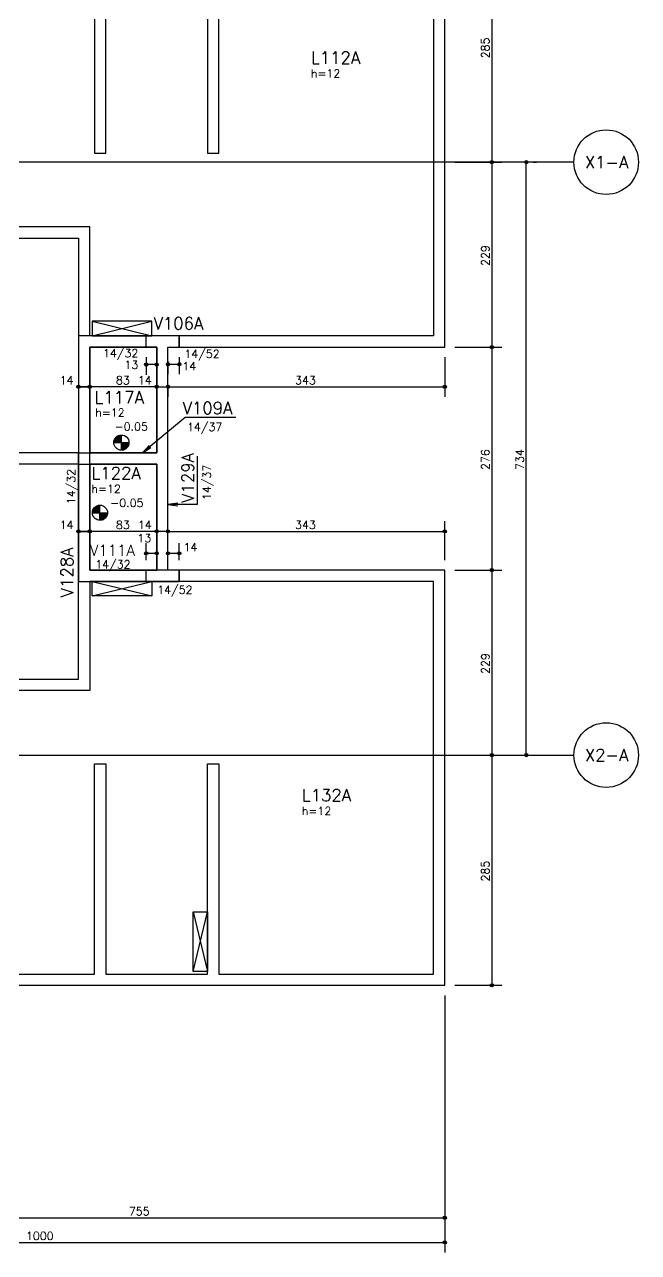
# Model space of a CAD drawing. Extents: x 187 to 6132, y -1204 to 3001.
# Drawn here: x 3806 to 4567, y 622 to 2142 of the extents above; entities that cross this region are included whole.
import ezdxf

# ---------------------------------------------------------------- set-up
doc = ezdxf.new("R2010")
doc.units = 0
doc.header["$LTSCALE"] = 100
doc.header["$MEASUREMENT"] = 0
doc.linetypes.add('ESTILO_TQS_0002', pattern=[0.3, 0.2, -0.1])
doc.layers.get('0').update_dxf_attribs({"color": 245, "linetype": 'CONTINUOUS'})
for name, color, linetype in [('01', 7, 'CONTINUOUS'), ('10', 7, 'CONTINUOUS'), ('100', 7, 'CONTINUOUS'), ('104', 7, 'CONTINUOUS'), ('11', 7, 'CONTINUOUS'), ('13', 7, 'CONTINUOUS'), ('18', 4, 'CONTINUOUS'), ('210', 7, 'ESTILO_TQS_0002'), ('221', 102, 'CONTINUOUS'), ('223', 6, 'CONTINUOUS'), ('8', 7, 'CONTINUOUS')]:
    doc.layers.add(name, color=color, linetype=linetype)
doc.styles.get("Standard").update_dxf_attribs({"font": 'ROMANS.SHX'})

msp = doc.modelspace()

# ---------------------------------------------------------------- linework, layer by layer
for p, q in [((3916.781848, 1626.860767), (3925.85011, 1626.860767)), ((3916.959052, 1627.455368), (3925.85011, 1627.455368)), ((3917.180531, 1628.050041), (3925.85011, 1628.050041)), ((3917.449825, 1628.644642), (3925.85011, 1628.644642)), ((3917.77169, 1629.239279), (3925.85011, 1629.239279)), ((3918.152707, 1629.833916), (3925.85011, 1629.833916)), ((3918.602245, 1630.428552), (3925.85011, 1630.428552)), ((3919.133966, 1631.023153), (3925.85011, 1631.023153)), ((3919.769471, 1631.617835), (3925.85011, 1631.617835)), ((3920.545917, 1632.212436), (3925.85011, 1632.212436)), ((3921.538763, 1632.807073), (3925.85011, 1632.807073)), ((3922.963302, 1633.401709), (3925.85011, 1633.401709)), ((3925.850146, 1615.107256), (3925.850146, 1633.857256)), ((3925.850146, 1615.107256), (3925.850146, 1633.857256)), ((3916.475146, 1624.482256), (3935.225146, 1624.482256)), ((3916.498079, 1625.076857), (3925.85011, 1625.076857)), ((3916.550856, 1625.671494), (3925.85011, 1625.671494)), ((3916.646378, 1626.26613), (3925.85011, 1626.26613)), ((3925.850146, 1615.107256), (3925.850146, 1624.482256)), ((3925.850146, 1624.482256), (3935.225146, 1624.482256)), ((3925.850146, 1623.887619), (3935.205134, 1623.887619)), ((3925.850146, 1623.292982), (3935.1494, 1623.292982)), ((3925.850146, 1622.698345), (3935.053842, 1622.698345)), ((3925.850146, 1622.103709), (3934.918409, 1622.103709)), ((3925.850146, 1621.509108), (3934.741204, 1621.509108)), ((3925.850146, 1620.914471), (3934.519725, 1620.914471)), ((3925.850146, 1620.319834), (3934.250431, 1620.319834)), ((3925.850146, 1619.725197), (3933.928566, 1619.725197)), ((3925.850146, 1619.13056), (3933.547549, 1619.13056)), ((3925.850146, 1618.535915), (3933.098047, 1618.535915)), ((3925.850146, 1617.941278), (3932.56629, 1617.941278)), ((3925.850146, 1617.346686), (3931.930785, 1617.346686)), ((3925.850146, 1616.75204), (3931.154339, 1616.75204)), ((3925.850146, 1616.157403), (3930.161493, 1616.157403)), ((3925.850146, 1615.562766), (3928.73699, 1615.562766)), ((3926.305225, 1615.118308), (3925.850146, 1615.107256)), ((3926.984934, 1615.176189), (3926.305225, 1615.118308)), ((3927.660092, 1615.28363), (3926.984934, 1615.176189)), ((3928.723983, 1615.562766), (3927.660092, 1615.28363)), ((3930.151738, 1616.157403), (3928.723983, 1615.562766)), ((3931.148018, 1616.75204), (3930.151738, 1616.157403)), ((3931.924762, 1617.346686), (3931.148018, 1616.75204)), ((3932.561186, 1617.941278), (3931.924762, 1617.346686)), ((3933.091351, 1618.535915), (3932.561186, 1617.941278)), ((3933.542507, 1619.13056), (3933.091351, 1618.535915)), ((3933.928566, 1619.725197), (3933.542507, 1619.13056)), ((3934.250431, 1620.319834), (3933.928566, 1619.725197)), ((3934.519725, 1620.914471), (3934.250431, 1620.319834)), ((3934.741204, 1621.509108), (3934.519725, 1620.914471)), ((3934.918409, 1622.103709), (3934.741204, 1621.509108)), ((3935.053842, 1622.698345), (3934.918409, 1622.103709)), ((3935.1494, 1623.292982), (3935.053842, 1622.698345)), ((3935.205134, 1623.887619), (3935.1494, 1623.292982)), ((3935.225146, 1624.482256), (3935.205134, 1623.887619)), ((3889.917369, 1537.678561), (3908.667369, 1537.678561)), ((3889.940302, 1538.273162), (3899.292333, 1538.273162)), ((3889.993079, 1538.867799), (3899.292333, 1538.867799)), ((3890.088601, 1539.462436), (3899.292333, 1539.462436)), ((3890.224071, 1540.057073), (3899.292333, 1540.057073)), ((3890.401275, 1540.651674), (3899.292333, 1540.651674)), ((3890.622754, 1541.246346), (3899.292333, 1541.246346)), ((3890.892048, 1541.840947), (3899.292333, 1541.840947)), ((3891.213913, 1542.435584), (3899.292333, 1542.435584)), ((3891.59493, 1543.030221), (3899.292333, 1543.030221)), ((3892.044468, 1543.624858), (3899.292333, 1543.624858)), ((3892.576189, 1544.219459), (3899.292333, 1544.219459)), ((3893.211694, 1544.81414), (3899.292333, 1544.81414)), ((3893.98814, 1545.408741), (3899.292333, 1545.408741)), ((3894.980986, 1546.003378), (3899.292333, 1546.003378)), ((3896.405525, 1546.598015), (3899.292333, 1546.598015)), ((3899.292369, 1528.303561), (3899.292369, 1547.053561)), ((3899.292369, 1528.303561), (3899.292369, 1547.053561)), ((3899.292369, 1528.303561), (3899.292369, 1537.678561)), ((3899.292369, 1537.678561), (3908.667369, 1537.678561)), ((3899.292369, 1537.083925), (3908.647357, 1537.083925)), ((3899.292369, 1536.489288), (3908.591623, 1536.489288)), ((3899.292369, 1535.894651), (3908.496065, 1535.894651)), ((3899.292369, 1535.300014), (3908.360632, 1535.300014)), ((3908.360632, 1535.300014), (3908.183427, 1534.705413)), ((3908.496065, 1535.894651), (3908.360632, 1535.300014)), ((3908.591623, 1536.489288), (3908.496065, 1535.894651)), ((3908.647357, 1537.083925), (3908.591623, 1536.489288)), ((3908.667369, 1537.678561), (3908.647357, 1537.083925)), ((3899.292369, 1534.705413), (3908.183427, 1534.705413)), ((3899.292369, 1534.110776), (3907.961948, 1534.110776)), ((3899.292369, 1533.51614), (3907.692654, 1533.51614)), ((3899.292369, 1532.921503), (3907.370789, 1532.921503)), ((3899.292369, 1532.326866), (3906.989772, 1532.326866)), ((3899.292369, 1531.73222), (3906.54027, 1531.73222)), ((3899.292369, 1531.137583), (3906.008513, 1531.137583)), ((3899.292369, 1530.542991), (3905.373008, 1530.542991)), ((3899.292369, 1529.948346), (3904.596562, 1529.948346)), ((3899.292369, 1529.353709), (3903.603716, 1529.353709)), ((3899.292369, 1528.759072), (3902.179213, 1528.759072)), ((3899.747448, 1528.314613), (3899.292369, 1528.303561)), ((3900.427157, 1528.372494), (3899.747448, 1528.314613)), ((3901.102316, 1528.479935), (3900.427157, 1528.372494)), ((3902.166206, 1528.759072), (3901.102316, 1528.479935)), ((3903.593961, 1529.353709), (3902.166206, 1528.759072)), ((3904.590241, 1529.948346), (3903.593961, 1529.353709)), ((3905.366985, 1530.542991), (3904.590241, 1529.948346)), ((3906.003409, 1531.137583), (3905.366985, 1530.542991)), ((3906.533574, 1531.73222), (3906.003409, 1531.137583)), ((3906.98473, 1532.326866), (3906.533574, 1531.73222)), ((3907.370789, 1532.921503), (3906.98473, 1532.326866)), ((3907.692654, 1533.51614), (3907.370789, 1532.921503)), ((3907.961948, 1534.110776), (3907.692654, 1533.51614)), ((3908.183427, 1534.705413), (3907.961948, 1534.110776))]:
    msp.add_line(p, q)
for centre in [(3925.850146, 1624.482256), (3899.292369, 1537.678561)]:
    msp.add_circle(centre, 9.375)
at = {"layer": '01'}
for p, q in [((4326.595874, 1742.626464), (4326.595874, 2256.626464)), ((3983.595867, 1742.626464), (4326.595874, 1742.626464)), ((3872.595874, 1597.626464), (3872.595874, 1611.626464)), ((4326.595874, 1466.626464), (3983.595867, 1466.626464)), ((4326.595874, 952.626464), (4326.595874, 1466.626464)), ((3571.595874, 952.626464), (4326.595874, 952.626464))]:
    msp.add_line(p, q, dxfattribs=at)
for points in [[(4032.595874, 1982.626464), (4046.595874, 1982.626464), (4046.595874, 2242.626464), (4312.595874, 2242.626464), (4312.595874, 1756.626464), (3886.595874, 1756.626464), (3886.595874, 1891.626464), (3557.595874, 1891.626464), (3557.595874, 1691.626464), (3227.595874, 1691.626464), (3227.595874, 1611.626464), (3126.595874, 1611.626464), (3126.595874, 2242.626464), (3892.595874, 2242.626464), (3892.595874, 1982.626464), (3906.595874, 1982.626464), (3906.595874, 2242.626464), (4032.595874, 2242.626464), (4032.595874, 1982.626464)], [(3872.595874, 1877.626464), (3872.595874, 1611.626464), (3571.595874, 1611.626464), (3571.595874, 1877.626464), (3872.595874, 1877.626464)], [(3872.596, 1756.626), (3872.596, 1604.626)], [(3976.595994, 1756.626), (3872.596, 1756.626)], [(3997.596, 1756.626), (3976.595994, 1756.626)], [(3997.596, 1756.626), (3997.596, 1742.626)], [(3886.596, 1611.626), (3886.596, 1742.626)], [(3886.596, 1742.626), (3969.595994, 1742.626)], [(3983.595994, 1742.626), (3997.596, 1742.626)], [(3983.595994, 1604.626), (3983.595994, 1742.626)], [(3886.596, 1597.626), (3886.596, 1611.626)], [(4032.595874, 1226.626464), (4046.595874, 1226.626464), (4046.595874, 966.626464), (4312.595874, 966.626464), (4312.595874, 1452.626464), (3886.595874, 1452.626464), (3886.595874, 1317.626464), (3557.595874, 1317.626464), (3557.595874, 1517.626464), (3227.595874, 1517.626464), (3227.595874, 1597.626464), (3126.595874, 1597.626464), (3126.595874, 966.626464), (3892.595874, 966.626464), (3892.595874, 1226.626464), (3906.595874, 1226.626464), (3906.595874, 966.626464), (4032.595874, 966.626464), (4032.595874, 1226.626464)], [(3872.595874, 1331.626464), (3872.595874, 1597.626464), (3571.595874, 1597.626464), (3571.595874, 1331.626464), (3872.595874, 1331.626464)], [(3872.596, 1604.626), (3872.596, 1452.626)], [(3886.596, 1466.626), (3886.596, 1597.626)], [(3983.595994, 1466.626), (3983.595994, 1604.626)], [(3969.595994, 1466.626), (3886.596, 1466.626)], [(3983.595994, 1466.626), (3969.595994, 1466.626)], [(3997.596, 1466.626), (3983.595994, 1466.626)], [(3997.596, 1466.626), (3997.596, 1452.626)], [(3872.596, 1452.626), (3976.595994, 1452.626)], [(3976.595994, 1452.626), (3997.596, 1452.626)]]:
    msp.add_lwpolyline(points, dxfattribs=at)
at = {"layer": '100'}
msp.add_lwpolyline([(3886.596, 1597.626464), (3969.595994, 1597.626464), (3969.595994, 1466.626464), (3886.596, 1466.626464), (3886.596, 1514.498188), (3872.596126, 1514.498188), (3872.596126, 1452.626464), (3997.596, 1452.626464), (3997.596, 1466.626929), (3983.595994, 1466.626929), (3983.595994, 1742.626464), (3997.596, 1742.626464), (3997.596, 1756.626464), (3872.596, 1756.626464), (3872.595874, 1693.595785), (3886.595874, 1693.595785), (3886.596, 1742.626464), (3969.595994, 1742.626464), (3969.595994, 1611.626464), (3886.596, 1611.626464), (3886.596, 1693.495785), (3872.596126, 1693.495785), (3872.596126, 1514.598188), (3886.596, 1514.598188), (3886.596, 1597.626464)], dxfattribs=at)
at = {"layer": '104'}
for points in [[(3886.595874, 1611.626464), (3969.595866, 1611.626464), (3969.595866, 1742.626464), (3886.595874, 1742.626464), (3886.595874, 1611.626464)], [(3886.595866, 1466.626464), (3969.595866, 1466.626464), (3969.595866, 1597.626464), (3886.595866, 1597.626464), (3886.595866, 1466.626464)]]:
    msp.add_lwpolyline(points, dxfattribs=at)
at = {"layer": '18'}
for p, q in [((4486.595874, 1971.626464), (482.595874, 1971.626464)), ((482.595874, 1237.626464), (4486.595874, 1237.626464))]:
    msp.add_line(p, q, dxfattribs=at)
for centre in [(4526.595874, 1971.626464), (4526.595874, 1237.626464)]:
    msp.add_circle(centre, 40, dxfattribs=at)
at = {"layer": '210'}
for p, q in [((3956.595874, 1742.626464), (3956.595874, 1756.626464)), ((3872.595874, 1611.626464), (3886.595866, 1611.626464)), ((3872.595874, 1597.626464), (3886.595866, 1597.626464)), ((3956.595867, 1452.626464), (3956.595867, 1466.626464))]:
    msp.add_line(p, q, dxfattribs=at)
at = {"layer": '221', "color": 11, "linetype": 'Continuous'}
for p, q in [((4384.823784, 2256.626464), (4384.823784, 1971.626464)), ((4339.095874, 1971.626464), (4397.323784, 1971.626464)), ((4339.095874, 1971.626464), (4397.323784, 1971.626464)), ((4384.823784, 1971.626464), (4384.823784, 1742.626464)), ((4427.581807, 1237.626464), (4427.581807, 1971.626464)), ((4436.595874, 1971.626464), (4440.081807, 1971.626464)), ((4339.095874, 1742.626464), (4397.323784, 1742.626464)), ((4339.095874, 1742.626464), (4397.323784, 1742.626464)), ((4384.823784, 1742.626464), (4384.823784, 1466.626464)), ((3956.595874, 1730.126), (3956.595874, 1708.536257)), ((3969.595741, 1721.036257), (3956.595874, 1721.036257)), ((3969.595741, 1730.126464), (3969.595741, 1708.536257)), ((3983.595867, 1725.129562), (3983.595867, 1708.983989)), ((3983.595867, 1721.483989), (3997.595747, 1721.483989)), ((3997.595747, 1730.126), (3997.595747, 1708.983989)), ((4326.595874, 1730.126464), (4326.595874, 1681.095785)), ((3872.595874, 1710.906499), (3872.595874, 1681.095785)), ((3886.59571, 1712.277391), (3886.59571, 1681.095785)), ((3969.595741, 1702.520122), (3969.595741, 1681.095785)), ((3886.59571, 1693.595785), (3872.595874, 1693.595785)), ((3969.595741, 1693.595785), (3886.59571, 1693.595785)), ((3969.595741, 1696.036257), (3969.595741, 1681.095785)), ((3969.595741, 1693.595785), (3983.595741, 1693.595785)), ((3983.595741, 1696.036257), (3983.595741, 1681.095785)), ((3983.595741, 1696.036257), (3983.595741, 1681.095785)), ((3983.595741, 1693.595785), (4326.595874, 1693.595785)), ((3886.59571, 1682.321738), (3886.59571, 1681.095785)), ((3886.595747, 1525.348666), (3886.595747, 1527.098188)), ((3886.595747, 1525.348666), (3886.595747, 1527.098188)), ((3983.595741, 1515.365445), (3983.595741, 1527.098188)), ((3983.595867, 1525.865445), (3983.595867, 1527.098188)), ((4326.595874, 1479.126464), (4326.595874, 1527.098188)), ((3872.595747, 1516.126), (3872.595747, 1502.098188)), ((3886.595747, 1514.598188), (3872.595747, 1514.598188)), ((3969.595741, 1514.598188), (3886.595747, 1514.598188)), ((3983.595867, 1514.598188), (3969.595741, 1514.598188)), ((3983.595741, 1514.598188), (4326.595874, 1514.598188)), ((3956.595867, 1479.126), (3956.595867, 1499.850501)), ((3969.595741, 1502.727446), (3969.595741, 1502.098188)), ((3969.595741, 1502.727446), (3969.595741, 1502.098188)), ((3969.595741, 1479.126464), (3969.595741, 1499.850501)), ((3983.595741, 1479.126929), (3983.595741, 1499.850501)), ((3997.595747, 1479.126929), (3997.595747, 1499.850501)), ((3969.595741, 1487.350501), (3956.595867, 1487.350501)), ((3997.595747, 1487.350501), (3983.595741, 1487.350501)), ((4339.095874, 1466.626464), (4397.323784, 1466.626464)), ((4339.095874, 1466.626464), (4397.323784, 1466.626464)), ((4384.823784, 1466.626464), (4384.823784, 1237.626464)), ((4384.823784, 1237.626464), (4384.823784, 952.626464)), ((4395.238558, 1237.626464), (4397.323784, 1237.626464)), ((4395.238558, 1237.626464), (4397.323784, 1237.626464)), ((4436.595874, 1237.626464), (4440.081807, 1237.626464)), ((4339.095874, 952.626464), (4397.323784, 952.626464)), ((4326.595874, 940.126464), (4326.595874, 652.381882)), ((4326.595874, 940.126464), (4326.595874, 621.951585)), ((3571.596, 664.881882), (4326.595874, 664.881882)), ((3326.595874, 634.451585), (4326.595874, 634.451585))]:
    msp.add_line(p, q, dxfattribs=at)
for points in [[(4067.813467, 1655.48876), (4004.769101, 1655.48876), (3951.802183, 1611.626464), (3960.306653, 1620.787468), (3951.802183, 1611.626464), (3962.387912, 1618.274196)], [(4019.841123, 1607.815582), (4019.841123, 1547.688732), (3983.595741, 1547.688732), (3995.988802, 1549.32031), (3983.595741, 1547.688732), (3995.988802, 1546.057155)]]:
    msp.add_lwpolyline(points, dxfattribs=at)
for centre, radius in [((4384.823784, 1971.626464), 2), ((4384.823784, 1971.626464), 2), ((4384.823784, 1971.626464), 1), ((4384.823784, 1971.626464), 1), ((4427.581807, 1971.626464), 2), ((4427.581807, 1971.626464), 1), ((4384.823784, 1742.626464), 2), ((4384.823784, 1742.626464), 2), ((4384.823784, 1742.626464), 1), ((4384.823784, 1742.626464), 1), ((3956.595874, 1721.036257), 2), ((3956.595874, 1721.036257), 1), ((3969.595741, 1721.036257), 2), ((3969.595741, 1721.036257), 1), ((3983.595867, 1721.483989), 2), ((3983.595867, 1721.483989), 1), ((3997.595747, 1721.483989), 2), ((3997.595747, 1721.483989), 1), ((3872.595874, 1693.595785), 2), ((3872.595874, 1693.595785), 1), ((3886.59571, 1693.595785), 2), ((3886.59571, 1693.595785), 2), ((3886.59571, 1693.595785), 1), ((3886.59571, 1693.595785), 1), ((3969.595741, 1693.595785), 2), ((3969.595741, 1693.595785), 2), ((3969.595741, 1693.595785), 1), ((3969.595741, 1693.595785), 1), ((3983.595741, 1693.595785), 2), ((3983.595741, 1693.595785), 2), ((3983.595741, 1693.595785), 1), ((3983.595741, 1693.595785), 1), ((4326.595874, 1693.595785), 2), ((4326.595874, 1693.595785), 1), ((3872.595747, 1514.598188), 2), ((3872.595747, 1514.598188), 1), ((3886.595747, 1514.598188), 2), ((3886.595747, 1514.598188), 2), ((3886.595747, 1514.598188), 1), ((3886.595747, 1514.598188), 1), ((3969.595741, 1514.598188), 2), ((3969.595741, 1514.598188), 2), ((3969.595741, 1514.598188), 1), ((3969.595741, 1514.598188), 1), ((3983.595741, 1514.598188), 2), ((3983.595867, 1514.598188), 2), ((3983.595741, 1514.598188), 1), ((3983.595867, 1514.598188), 1), ((4326.595874, 1514.598188), 2), ((4326.595874, 1514.598188), 1), ((3956.595867, 1487.350501), 2), ((3956.595867, 1487.350501), 1), ((3969.595741, 1487.350501), 2), ((3969.595741, 1487.350501), 1), ((3983.595741, 1487.350501), 2), ((3983.595741, 1487.350501), 1), ((3997.595747, 1487.350501), 2), ((3997.595747, 1487.350501), 1), ((4384.823784, 1466.626464), 2), ((4384.823784, 1466.626464), 2), ((4384.823784, 1466.626464), 1), ((4384.823784, 1466.626464), 1), ((4384.823784, 1237.626464), 2), ((4384.823784, 1237.626464), 2), ((4384.823784, 1237.626464), 1), ((4384.823784, 1237.626464), 1), ((4427.581807, 1237.626464), 2), ((4427.581807, 1237.626464), 1), ((4384.823784, 952.626464), 2), ((4384.823784, 952.626464), 1), ((4326.595874, 664.881882), 2), ((4326.595874, 664.881882), 1), ((4326.595874, 634.451585), 2), ((4326.595874, 634.451585), 1)]:
    msp.add_circle(centre, radius, dxfattribs=at)
at = {"layer": '223'}
for p, q in [((3889.595874, 1756.626464), (3963.595874, 1774.626464)), ((3889.595874, 1774.626464), (3963.595874, 1756.626464)), ((3889.595874, 1452.626464), (3963.595874, 1434.626464)), ((3889.595874, 1434.626464), (3963.595874, 1452.626464)), ((4014.590112, 969.626464), (4032.590112, 1043.626464)), ((4014.590112, 1043.626464), (4032.590112, 969.626464))]:
    msp.add_line(p, q, dxfattribs=at)
for points in [[(3963.595874, 1774.626464), (3889.595874, 1774.626464), (3889.595874, 1756.626464), (3963.595874, 1756.626464), (3963.595874, 1774.626464)], [(3963.595874, 1434.626464), (3889.595874, 1434.626464), (3889.595874, 1452.626464), (3963.595874, 1452.626464), (3963.595874, 1434.626464)], [(4032.590112, 969.626464), (4014.590112, 969.626464), (4014.590112, 1043.626464), (4032.590112, 1043.626464), (4032.590112, 969.626464)]]:
    msp.add_lwpolyline(points, dxfattribs=at)

# ---------------------------------------------------------------- texts
for p in [(3917.536971, 1639.327367), (3912.072321, 1544.784709)]:
    msp.add_text('-0.05', height=10).set_placement(p)
at = {"layer": '10', "linetype": 'Continuous'}
for s, p in [('L112A', (4160.722043, 2093.48084)), ('L117A', (3892.627778, 1672.987268)), ('L122A', (3888.760868, 1579.256531)), ('L132A', (4149.427177, 1180.494629))]:
    msp.add_text(s, height=15, dxfattribs=at).set_placement(p)
at = {"layer": '11', "linetype": 'Continuous'}
for s, p in [('14/32', (3903.095997, 1730.126)), ('14/52', (4003.893789, 1729.287145))]:
    msp.add_text(s, height=10, dxfattribs=at).set_placement(p)
for s, rotation, p in [('14/37', 360, (4007.196188, 1638.82318)), ('14/32', 90, (3868.495591, 1548.164955)), ('14/37', 90, (4036.746892, 1553.313138)), ('14/32', 360, (3893.439609, 1468.739091)), ('14/52', 360, (3970.270193, 1437.273682))]:
    msp.add_text(s, height=10, rotation=rotation, dxfattribs=at).set_placement(p)
at = {"layer": '13', "linetype": 'Continuous'}
for p in [(4160.722043, 2076.48084), (3893.44099, 1656.597178), (3888.760868, 1562.256531), (4149.427177, 1163.494629)]:
    msp.add_text('h=12', height=10, dxfattribs=at).set_placement(p)
at = {"layer": '18'}
for s, p in [('X1-A', (4500.111736, 1964.127814)), ('X2-A', (4500.111736, 1230.127814))]:
    msp.add_text(s, height=15, rotation=360, dxfattribs=at).set_placement(p)
at = {"layer": '221', "color": 11, "linetype": 'Continuous'}
for s, p in [('285', (4381.823784, 2100.126464)), ('229', (4381.823784, 1843.126464)), ('276', (4381.823784, 1590.626464)), ('734', (4424.581807, 1590.626464)), ('229', (4381.823784, 1338.126464)), ('285', (4381.823784, 1081.126464))]:
    msp.add_text(s, height=10, rotation=90, dxfattribs=at).set_placement(p)
for s, p in [('13', (3929.661768, 1715.757173)), ('14', (4001.264188, 1713.946915)), ('14', (3849.262544, 1696.595785)), ('83', (3919.095726, 1696.595785)), ('14', (3946.262411, 1696.595785)), ('343', (4141.095807, 1696.595785)), ('14', (3849.262417, 1517.598188)), ('83', (3919.095744, 1517.598188)), ('14', (3946.262411, 1517.598188)), ('343', (4141.095807, 1517.598188)), ('13', (3945.672436, 1501.168138)), ('14', (4002.87573, 1489.947636)), ('755', (3935.095937, 667.881882)), ('1000', (3807.595874, 637.451585))]:
    msp.add_text(s, height=10, dxfattribs=at).set_placement(p)
at = {"layer": '8', "linetype": 'Continuous'}
for s, height, rotation, p in [('V106A', 15, 360, (3965.663692, 1764.600824)), ('V109A', 15, 360, (4001.669723, 1659.847865)), ('V129A', 15, 90, (4015.583939, 1549.9003)), ('V128A', 15, 90, (3865.922364, 1433.006034)), ('V111A', 13.5, 360, (3887.00717, 1484.3524))]:
    msp.add_text(s, height=height, rotation=rotation, dxfattribs=at).set_placement(p)

doc.saveas('drawing.dxf')
